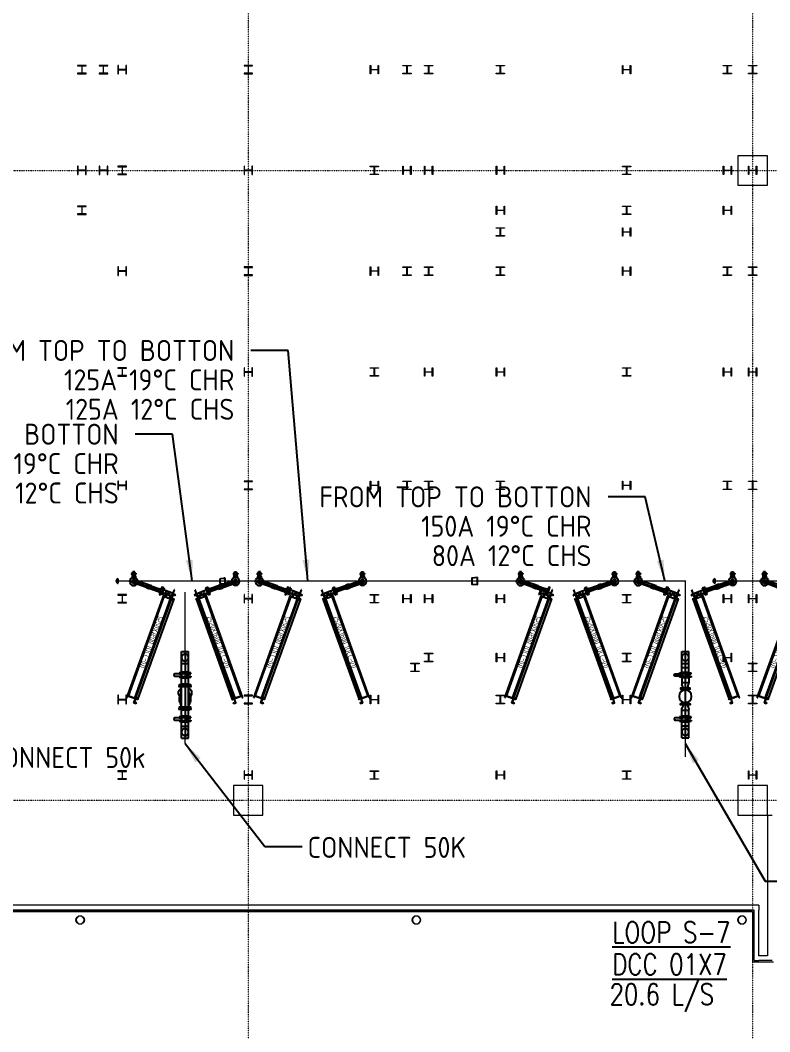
# Model space of a CAD drawing. Extents: x -32000 to 363140, y -29000 to 144266.
# Drawn here: x 133774 to 151607, y -5512 to 18575 of the extents above; entities that cross this region are included whole.
import ezdxf
from ezdxf.enums import TextEntityAlignment as Align

# ---------------------------------------------------------------- set-up
doc = ezdxf.new("R2010")
doc.units = 0
doc.header["$LTSCALE"] = 10
for name, pattern in [('H12PL25$0$JJP_三點線', [0.9, 0.3, -0.15, 0, -0.15, 0, -0.15, 0, -0.15]), ('XFM1Q20-200k$0$CENTER', [2, 1.25, -0.25, 0.25, -0.25]), ('XFM1Q20-200k$0$CENTER2', [1.125, 0.75, -0.125, 0.125, -0.125])]:
    doc.linetypes.add(name, pattern=pattern)
for name, color, linetype in [('H12PL25$0$A-OBJE-MEP', 252, 'Continuous'), ('H12PL25$0$A-WALL-EX', 252, 'Continuous'), ('H12PL25$0$S-COL', 252, 'Continuous'), ('H12PL25$0$S-GRID', 252, 'Continuous'), ('XFM1P20-200k$0$$0$M-PIPE-TEXT', 3, 'Continuous'), ('XFM1P20-200k$0$$0$M-PIPE-TEXT-ARROR', 91, 'Continuous'), ('XFM1P20-200k$0$M-PIPE-CHWR20', 110, 'Continuous'), ('XFM1P20-200k$0$M-PIPE-CHWS12', 130, 'Continuous'), ('XFM1Q20-200k$0$12P7-M-SUP-DCC-L1', 7, 'Continuous'), ('XFM1Q20-200k$0$12P7-M-SUP-DCC-L2', 3, 'Continuous'), ('XFM1Q20-200k$0$C-CDCC', 22, 'Continuous'), ('XFM1Q20-200k$0$M-CWTR-TEXT', 4, 'Continuous'), ('XFM1Q20-200k$0$M-PIPE-CHWR20', 110, 'Continuous'), ('XFM1Q20-200k$0$M-PIPE-CHWS12', 130, 'Continuous'), ('XFM1Q20-200k$0$M-PIPE-CHWS12_CL', 132, 'XFM1Q20-200k$0$CENTER2'), ('XFM1Q20-200k$0$MAU&DCC Valve Station$0$M-CWTR-VAVE', 4, 'Continuous'), ('XFM1Q20-200k$0$U-PCW-V', 2, 'Continuous')]:
    doc.layers.add(name, color=color, linetype=linetype)
doc.styles.add('XFM1P20-200k$0$$0$aa-txt', font='isocp.shx', dxfattribs={"bigfont": 'chineset.shx'})
doc.styles.add('XFM1Q20-200k$0$12P7-XCM2P10$0$AA-TXT', font='simplex.shx', dxfattribs={"bigfont": 'china.shx'})
doc.styles.add('XFM1Q20-200k$0$aa-txt', font='isocp.shx', dxfattribs={"bigfont": 'chineset.shx'})
doc.dimstyles.new('XFM1P20-200k$0$$0$adim-200', dxfattribs={"dimscale": 200, "dimtxt": 0.3, "dimasz": 2.5, "dimexe": 0.1, "dimexo": 0.5, "dimgap": 0.15, "dimtad": 0, "dimdec": 4, "dimzin": 3, "dimdsep": 46, "dimtxsty": 'XFM1P20-200k$0$$0$aa-txt', "dimcen": 2.5, "dimclrd": 256, "dimclre": 256, "dimclrt": 256, "dimadec": 0, "dimazin": 0, "dimtfac": 1, "dimtdec": 4, "dimtmove": 0, "dimatfit": 3, "dimfxl": 1, "dimtolj": 1, "dimtzin": 0, "dimarcsym": 0})

# ---------------------------------------------------------------- blocks, each defined once
blk = doc.blocks.new('H12PL25')
at = {"layer": 'H12PL25$0$A-OBJE-MEP', "lineweight": 0, "flags": 128}
for points in [[(135295, -2850, 1), (135105, -2850, 1)], [(143295, -2850, 1), (143105, -2850, 1)], [(151045, -2850, 1), (150855, -2850, 1)]]:
    blk.add_lwpolyline(points, format="xyb", close=True, dxfattribs=at)
at = {"layer": 'H12PL25$0$A-OBJE-MEP', "lineweight": 0}
for centre in [(135200, -2850), (143200, -2850), (150950, -2850)]:
    blk.add_circle(centre, 100, dxfattribs=at)
at = {"layer": 'H12PL25$0$A-WALL-EX', "lineweight": 0}
for p, q in [((151200, -2615), (127200, -2615)), ((151235, -2615), (151200, -2615)), ((151235, -2650), (151235, -2615)), ((151235, -2650), (151235, -2615)), ((151235, -3815), (151235, -2650)), ((151235, -3815), (151350, -3815)), ((151235, -3815), (151350, -3815)), ((151665, -3815), (151350, -3815))]:
    blk.add_line(p, q, dxfattribs=at)
at = {"layer": 'H12PL25$0$A-WALL-EX', "lineweight": 0, "flags": 128}
for points in [[(151550, -350), (151665, -350)], [(151550, -350), (151550, -3700)], [(151350, -2500), (127050, -2500)], [(151350, -2500), (151350, -2615)], [(151350, -3700), (151350, -2615)], [(151200, -2650), (127200, -2650)], [(151200, -2650), (127200, -2650)], [(151200, -2650), (127200, -2650)], [(127200, -2650), (151200, -2650)], [(151200, -2650), (151200, -3850)], [(151200, -3850), (151235, -3850)], [(151235, -3850), (151700, -3850)], [(151550, -3700), (151350, -3700)]]:
    blk.add_lwpolyline(points, dxfattribs=at)
at = {"layer": 'H12PL25$0$S-COL', "lineweight": 0, "flags": 128}
for points in [[(135340, 17300), (135340, 17312), (135257, 17312, -0.41421356), (135244, 17325), (135244, 17475, -0.41421356), (135257, 17488), (135340, 17488), (135340, 17500), (135140, 17500), (135140, 17488), (135223, 17488, -0.41421356), (135236, 17475), (135236, 17325, -0.41421356), (135223, 17312), (135140, 17312), (135140, 17300)], [(135855, 17300), (135855, 17312), (135772, 17312, -0.41421356), (135759, 17325), (135759, 17475, -0.41421356), (135772, 17488), (135855, 17488), (135855, 17500), (135655, 17500), (135655, 17488), (135738, 17488, -0.41421356), (135751, 17475), (135751, 17325, -0.41421356), (135738, 17312), (135655, 17312), (135655, 17300)], [(136300, 17500), (136288, 17500), (136288, 17417, -0.41421356), (136275, 17404), (136125, 17404, -0.41421356), (136112, 17417), (136112, 17500), (136100, 17500), (136100, 17300), (136112, 17300), (136112, 17383, -0.41421356), (136125, 17396), (136275, 17396, -0.41421356), (136288, 17383), (136288, 17300), (136300, 17300)], [(139300, 17300), (139300, 17312), (139217, 17312, -0.41421356), (139204, 17325), (139204, 17475, -0.41421356), (139217, 17488), (139300, 17488), (139300, 17500), (139100, 17500), (139100, 17488), (139183, 17488, -0.41421356), (139196, 17475), (139196, 17325, -0.41421356), (139183, 17312), (139100, 17312), (139100, 17300)], [(142100, 17500), (142112, 17500), (142112, 17417, 0.41421356), (142125, 17404), (142275, 17404, 0.41421356), (142288, 17417), (142288, 17500), (142300, 17500), (142300, 17300), (142288, 17300), (142288, 17383, 0.41421356), (142275, 17396), (142125, 17396, 0.41421356), (142112, 17383), (142112, 17300), (142100, 17300)], [(142875, 17300), (142875, 17312), (142958, 17312, 0.41421356), (142971, 17325), (142971, 17475, 0.41421356), (142958, 17488), (142875, 17488), (142875, 17500), (143075, 17500), (143075, 17488), (142992, 17488, 0.41421356), (142979, 17475), (142979, 17325, 0.41421356), (142992, 17312), (143075, 17312), (143075, 17300)], [(143390, 17300), (143390, 17312), (143473, 17312, 0.41421356), (143486, 17325), (143486, 17475, 0.41421356), (143473, 17488), (143390, 17488), (143390, 17500), (143590, 17500), (143590, 17488), (143507, 17488, 0.41421356), (143494, 17475), (143494, 17325, 0.41421356), (143507, 17312), (143590, 17312), (143590, 17300)], [(145100, 17300), (145100, 17312), (145183, 17312, 0.41421356), (145196, 17325), (145196, 17475, 0.41421356), (145183, 17488), (145100, 17488), (145100, 17500), (145300, 17500), (145300, 17488), (145217, 17488, 0.41421356), (145204, 17475), (145204, 17325, 0.41421356), (145217, 17312), (145300, 17312), (145300, 17300)], [(148100, 17500), (148112, 17500), (148112, 17417, 0.41421356), (148125, 17404), (148275, 17404, 0.41421356), (148288, 17417), (148288, 17500), (148300, 17500), (148300, 17300), (148288, 17300), (148288, 17383, 0.41421356), (148275, 17396), (148125, 17396, 0.41421356), (148112, 17383), (148112, 17300), (148100, 17300)], [(150500, 17300), (150500, 17312), (150583, 17312, 0.41421356), (150596, 17325), (150596, 17475, 0.41421356), (150583, 17488), (150500, 17488), (150500, 17500), (150700, 17500), (150700, 17488), (150617, 17488, 0.41421356), (150604, 17475), (150604, 17325, 0.41421356), (150617, 17312), (150700, 17312), (150700, 17300)], [(151100, 17300), (151100, 17312), (151183, 17312, 0.41421356), (151196, 17325), (151196, 17475, 0.41421356), (151183, 17488), (151100, 17488), (151100, 17500), (151300, 17500), (151300, 17488), (151217, 17488, 0.41421356), (151204, 17475), (151204, 17325, 0.41421356), (151217, 17312), (151300, 17312), (151300, 17300)], [(135340, 15100), (135328, 15100), (135328, 15017, -0.41421356), (135315, 15004), (135165, 15004, -0.41421356), (135152, 15017), (135152, 15100), (135140, 15100), (135140, 14900), (135152, 14900), (135152, 14983, -0.41421356), (135165, 14996), (135315, 14996, -0.41421356), (135328, 14983), (135328, 14900), (135340, 14900)], [(135855, 15100), (135843, 15100), (135843, 15017, -0.41421356), (135830, 15004), (135680, 15004, -0.41421356), (135667, 15017), (135667, 15100), (135655, 15100), (135655, 14900), (135667, 14900), (135667, 14983, -0.41421356), (135680, 14996), (135830, 14996, -0.41421356), (135843, 14983), (135843, 14900), (135855, 14900)], [(136300, 14900), (136300, 14912), (136217, 14912, -0.41421356), (136204, 14925), (136204, 15075, -0.41421356), (136217, 15088), (136300, 15088), (136300, 15100), (136100, 15100), (136100, 15088), (136183, 15088, -0.41421356), (136196, 15075), (136196, 14925, -0.41421356), (136183, 14912), (136100, 14912), (136100, 14900)], [(139300, 15100), (139288, 15100), (139288, 15017, -0.41421356), (139275, 15004), (139125, 15004, -0.41421356), (139112, 15017), (139112, 15100), (139100, 15100), (139100, 14900), (139112, 14900), (139112, 14983, -0.41421356), (139125, 14996), (139275, 14996, -0.41421356), (139288, 14983), (139288, 14900), (139300, 14900)], [(142100, 14900), (142100, 14912), (142183, 14912, 0.41421356), (142196, 14925), (142196, 15075, 0.41421356), (142183, 15088), (142100, 15088), (142100, 15100), (142300, 15100), (142300, 15088), (142217, 15088, 0.41421356), (142204, 15075), (142204, 14925, 0.41421356), (142217, 14912), (142300, 14912), (142300, 14900)], [(142875, 15100), (142887, 15100), (142887, 15017, 0.41421356), (142900, 15004), (143050, 15004, 0.41421356), (143063, 15017), (143063, 15100), (143075, 15100), (143075, 14900), (143063, 14900), (143063, 14983, 0.41421356), (143050, 14996), (142900, 14996, 0.41421356), (142887, 14983), (142887, 14900), (142875, 14900)], [(143390, 15100), (143402, 15100), (143402, 15017, 0.41421356), (143415, 15004), (143565, 15004, 0.41421356), (143578, 15017), (143578, 15100), (143590, 15100), (143590, 14900), (143578, 14900), (143578, 14983, 0.41421356), (143565, 14996), (143415, 14996, 0.41421356), (143402, 14983), (143402, 14900), (143390, 14900)], [(145100, 15100), (145112, 15100), (145112, 15017, 0.41421356), (145125, 15004), (145275, 15004, 0.41421356), (145288, 15017), (145288, 15100), (145300, 15100), (145300, 14900), (145288, 14900), (145288, 14983, 0.41421356), (145275, 14996), (145125, 14996, 0.41421356), (145112, 14983), (145112, 14900), (145100, 14900)], [(148100, 14900), (148100, 14912), (148183, 14912, 0.41421356), (148196, 14925), (148196, 15075, 0.41421356), (148183, 15088), (148100, 15088), (148100, 15100), (148300, 15100), (148300, 15088), (148217, 15088, 0.41421356), (148204, 15075), (148204, 14925, 0.41421356), (148217, 14912), (148300, 14912), (148300, 14900)], [(150500, 15100), (150512, 15100), (150512, 15017, 0.41421356), (150525, 15004), (150675, 15004, 0.41421356), (150688, 15017), (150688, 15100), (150700, 15100), (150700, 14900), (150688, 14900), (150688, 14983, 0.41421356), (150675, 14996), (150525, 14996, 0.41421356), (150512, 14983), (150512, 14900), (150500, 14900)], [(151100, 15100), (151112, 15100), (151112, 15017, 0.41421356), (151125, 15004), (151275, 15004, 0.41421356), (151288, 15017), (151288, 15100), (151300, 15100), (151300, 14900), (151288, 14900), (151288, 14983, 0.41421356), (151275, 14996), (151125, 14996, 0.41421356), (151112, 14983), (151112, 14900), (151100, 14900)], [(135340, 13950), (135340, 13962), (135257, 13962, -0.41421356), (135244, 13975), (135244, 14125, -0.41421356), (135257, 14138), (135340, 14138), (135340, 14150), (135140, 14150), (135140, 14138), (135223, 14138, -0.41421356), (135236, 14125), (135236, 13975, -0.41421356), (135223, 13962), (135140, 13962), (135140, 13950)], [(145100, 14150), (145112, 14150), (145112, 14067, 0.41421356), (145125, 14054), (145275, 14054, 0.41421356), (145288, 14067), (145288, 14150), (145300, 14150), (145300, 13950), (145288, 13950), (145288, 14033, 0.41421356), (145275, 14046), (145125, 14046, 0.41421356), (145112, 14033), (145112, 13950), (145100, 13950)], [(148100, 13950), (148100, 13962), (148183, 13962, 0.41421356), (148196, 13975), (148196, 14125, 0.41421356), (148183, 14138), (148100, 14138), (148100, 14150), (148300, 14150), (148300, 14138), (148217, 14138, 0.41421356), (148204, 14125), (148204, 13975, 0.41421356), (148217, 13962), (148300, 13962), (148300, 13950)], [(150500, 14150), (150512, 14150), (150512, 14067, 0.41421356), (150525, 14054), (150675, 14054, 0.41421356), (150688, 14067), (150688, 14150), (150700, 14150), (150700, 13950), (150688, 13950), (150688, 14033, 0.41421356), (150675, 14046), (150525, 14046, 0.41421356), (150512, 14033), (150512, 13950), (150500, 13950)], [(145100, 13435), (145100, 13447), (145183, 13447, 0.41421356), (145196, 13460), (145196, 13610, 0.41421356), (145183, 13623), (145100, 13623), (145100, 13635), (145300, 13635), (145300, 13623), (145217, 13623, 0.41421356), (145204, 13610), (145204, 13460, 0.41421356), (145217, 13447), (145300, 13447), (145300, 13435)], [(148100, 13635), (148112, 13635), (148112, 13552, 0.41421356), (148125, 13539), (148275, 13539, 0.41421356), (148288, 13552), (148288, 13635), (148300, 13635), (148300, 13435), (148288, 13435), (148288, 13518, 0.41421356), (148275, 13531), (148125, 13531, 0.41421356), (148112, 13518), (148112, 13435), (148100, 13435)], [(136300, 12700), (136288, 12700), (136288, 12617, -0.41421356), (136275, 12604), (136125, 12604, -0.41421356), (136112, 12617), (136112, 12700), (136100, 12700), (136100, 12500), (136112, 12500), (136112, 12583, -0.41421356), (136125, 12596), (136275, 12596, -0.41421356), (136288, 12583), (136288, 12500), (136300, 12500)], [(139300, 12500), (139300, 12512), (139217, 12512, -0.41421356), (139204, 12525), (139204, 12675, -0.41421356), (139217, 12688), (139300, 12688), (139300, 12700), (139100, 12700), (139100, 12688), (139183, 12688, -0.41421356), (139196, 12675), (139196, 12525, -0.41421356), (139183, 12512), (139100, 12512), (139100, 12500)], [(142100, 12700), (142112, 12700), (142112, 12617, 0.41421356), (142125, 12604), (142275, 12604, 0.41421356), (142288, 12617), (142288, 12700), (142300, 12700), (142300, 12500), (142288, 12500), (142288, 12583, 0.41421356), (142275, 12596), (142125, 12596, 0.41421356), (142112, 12583), (142112, 12500), (142100, 12500)], [(142875, 12500), (142875, 12512), (142958, 12512, 0.41421356), (142971, 12525), (142971, 12675, 0.41421356), (142958, 12688), (142875, 12688), (142875, 12700), (143075, 12700), (143075, 12688), (142992, 12688, 0.41421356), (142979, 12675), (142979, 12525, 0.41421356), (142992, 12512), (143075, 12512), (143075, 12500)], [(143390, 12500), (143390, 12512), (143473, 12512, 0.41421356), (143486, 12525), (143486, 12675, 0.41421356), (143473, 12688), (143390, 12688), (143390, 12700), (143590, 12700), (143590, 12688), (143507, 12688, 0.41421356), (143494, 12675), (143494, 12525, 0.41421356), (143507, 12512), (143590, 12512), (143590, 12500)], [(145100, 12500), (145100, 12512), (145183, 12512, 0.41421356), (145196, 12525), (145196, 12675, 0.41421356), (145183, 12688), (145100, 12688), (145100, 12700), (145300, 12700), (145300, 12688), (145217, 12688, 0.41421356), (145204, 12675), (145204, 12525, 0.41421356), (145217, 12512), (145300, 12512), (145300, 12500)], [(148100, 12700), (148112, 12700), (148112, 12617, 0.41421356), (148125, 12604), (148275, 12604, 0.41421356), (148288, 12617), (148288, 12700), (148300, 12700), (148300, 12500), (148288, 12500), (148288, 12583, 0.41421356), (148275, 12596), (148125, 12596, 0.41421356), (148112, 12583), (148112, 12500), (148100, 12500)], [(150500, 12500), (150500, 12512), (150583, 12512, 0.41421356), (150596, 12525), (150596, 12675, 0.41421356), (150583, 12688), (150500, 12688), (150500, 12700), (150700, 12700), (150700, 12688), (150617, 12688, 0.41421356), (150604, 12675), (150604, 12525, 0.41421356), (150617, 12512), (150700, 12512), (150700, 12500)], [(151100, 12500), (151100, 12512), (151183, 12512, 0.41421356), (151196, 12525), (151196, 12675, 0.41421356), (151183, 12688), (151100, 12688), (151100, 12700), (151300, 12700), (151300, 12688), (151217, 12688, 0.41421356), (151204, 12675), (151204, 12525, 0.41421356), (151217, 12512), (151300, 12512), (151300, 12500)], [(136300, 10100), (136300, 10112), (136217, 10112, -0.41421356), (136204, 10125), (136204, 10275, -0.41421356), (136217, 10288), (136300, 10288), (136300, 10300), (136100, 10300), (136100, 10288), (136183, 10288, -0.41421356), (136196, 10275), (136196, 10125, -0.41421356), (136183, 10112), (136100, 10112), (136100, 10100)], [(139300, 10300), (139288, 10300), (139288, 10217, -0.41421356), (139275, 10204), (139125, 10204, -0.41421356), (139112, 10217), (139112, 10300), (139100, 10300), (139100, 10100), (139112, 10100), (139112, 10183, -0.41421356), (139125, 10196), (139275, 10196, -0.41421356), (139288, 10183), (139288, 10100), (139300, 10100)], [(142100, 10100), (142100, 10112), (142183, 10112, 0.41421356), (142196, 10125), (142196, 10275, 0.41421356), (142183, 10288), (142100, 10288), (142100, 10300), (142300, 10300), (142300, 10288), (142217, 10288, 0.41421356), (142204, 10275), (142204, 10125, 0.41421356), (142217, 10112), (142300, 10112), (142300, 10100)], [(143390, 10300), (143402, 10300), (143402, 10217, 0.41421356), (143415, 10204), (143565, 10204, 0.41421356), (143578, 10217), (143578, 10300), (143590, 10300), (143590, 10100), (143578, 10100), (143578, 10183, 0.41421356), (143565, 10196), (143415, 10196, 0.41421356), (143402, 10183), (143402, 10100), (143390, 10100)], [(145100, 10300), (145112, 10300), (145112, 10217, 0.41421356), (145125, 10204), (145275, 10204, 0.41421356), (145288, 10217), (145288, 10300), (145300, 10300), (145300, 10100), (145288, 10100), (145288, 10183, 0.41421356), (145275, 10196), (145125, 10196, 0.41421356), (145112, 10183), (145112, 10100), (145100, 10100)], [(148100, 10100), (148100, 10112), (148183, 10112, 0.41421356), (148196, 10125), (148196, 10275, 0.41421356), (148183, 10288), (148100, 10288), (148100, 10300), (148300, 10300), (148300, 10288), (148217, 10288, 0.41421356), (148204, 10275), (148204, 10125, 0.41421356), (148217, 10112), (148300, 10112), (148300, 10100)], [(150500, 10300), (150512, 10300), (150512, 10217, 0.41421356), (150525, 10204), (150675, 10204, 0.41421356), (150688, 10217), (150688, 10300), (150700, 10300), (150700, 10100), (150688, 10100), (150688, 10183, 0.41421356), (150675, 10196), (150525, 10196, 0.41421356), (150512, 10183), (150512, 10100), (150500, 10100)], [(151100, 10300), (151112, 10300), (151112, 10217, 0.41421356), (151125, 10204), (151275, 10204, 0.41421356), (151288, 10217), (151288, 10300), (151300, 10300), (151300, 10100), (151288, 10100), (151288, 10183, 0.41421356), (151275, 10196), (151125, 10196, 0.41421356), (151112, 10183), (151112, 10100), (151100, 10100)], [(136300, 7600), (136288, 7600), (136288, 7517, -0.41421356), (136275, 7504), (136125, 7504, -0.41421356), (136112, 7517), (136112, 7600), (136100, 7600), (136100, 7400), (136112, 7400), (136112, 7483, -0.41421356), (136125, 7496), (136275, 7496, -0.41421356), (136288, 7483), (136288, 7400), (136300, 7400)], [(139300, 7400), (139300, 7412), (139217, 7412, -0.41421356), (139204, 7425), (139204, 7575, -0.41421356), (139217, 7588), (139300, 7588), (139300, 7600), (139100, 7600), (139100, 7588), (139183, 7588, -0.41421356), (139196, 7575), (139196, 7425, -0.41421356), (139183, 7412), (139100, 7412), (139100, 7400)], [(142100, 7600), (142112, 7600), (142112, 7517, 0.41421356), (142125, 7504), (142275, 7504, 0.41421356), (142288, 7517), (142288, 7600), (142300, 7600), (142300, 7400), (142288, 7400), (142288, 7483, 0.41421356), (142275, 7496), (142125, 7496, 0.41421356), (142112, 7483), (142112, 7400), (142100, 7400)], [(142875, 7400), (142875, 7412), (142958, 7412, 0.41421356), (142971, 7425), (142971, 7575, 0.41421356), (142958, 7588), (142875, 7588), (142875, 7600), (143075, 7600), (143075, 7588), (142992, 7588, 0.41421356), (142979, 7575), (142979, 7425, 0.41421356), (142992, 7412), (143075, 7412), (143075, 7400)], [(143390, 7400), (143390, 7412), (143473, 7412, 0.41421356), (143486, 7425), (143486, 7575, 0.41421356), (143473, 7588), (143390, 7588), (143390, 7600), (143590, 7600), (143590, 7588), (143507, 7588, 0.41421356), (143494, 7575), (143494, 7425, 0.41421356), (143507, 7412), (143590, 7412), (143590, 7400)], [(145100, 7400), (145100, 7412), (145183, 7412, 0.41421356), (145196, 7425), (145196, 7575, 0.41421356), (145183, 7588), (145100, 7588), (145100, 7600), (145300, 7600), (145300, 7588), (145217, 7588, 0.41421356), (145204, 7575), (145204, 7425, 0.41421356), (145217, 7412), (145300, 7412), (145300, 7400)], [(148100, 7600), (148112, 7600), (148112, 7517, 0.41421356), (148125, 7504), (148275, 7504, 0.41421356), (148288, 7517), (148288, 7600), (148300, 7600), (148300, 7400), (148288, 7400), (148288, 7483, 0.41421356), (148275, 7496), (148125, 7496, 0.41421356), (148112, 7483), (148112, 7400), (148100, 7400)], [(150500, 7400), (150500, 7412), (150583, 7412, 0.41421356), (150596, 7425), (150596, 7575, 0.41421356), (150583, 7588), (150500, 7588), (150500, 7600), (150700, 7600), (150700, 7588), (150617, 7588, 0.41421356), (150604, 7575), (150604, 7425, 0.41421356), (150617, 7412), (150700, 7412), (150700, 7400)], [(151100, 7400), (151100, 7412), (151183, 7412, 0.41421356), (151196, 7425), (151196, 7575, 0.41421356), (151183, 7588), (151100, 7588), (151100, 7600), (151300, 7600), (151300, 7588), (151217, 7588, 0.41421356), (151204, 7575), (151204, 7425, 0.41421356), (151217, 7412), (151300, 7412), (151300, 7400)], [(136300, 4700), (136300, 4712), (136217, 4712, -0.41421356), (136204, 4725), (136204, 4875, -0.41421356), (136217, 4888), (136300, 4888), (136300, 4900), (136100, 4900), (136100, 4888), (136183, 4888, -0.41421356), (136196, 4875), (136196, 4725, -0.41421356), (136183, 4712), (136100, 4712), (136100, 4700)], [(139300, 4900), (139288, 4900), (139288, 4817, -0.41421356), (139275, 4804), (139125, 4804, -0.41421356), (139112, 4817), (139112, 4900), (139100, 4900), (139100, 4700), (139112, 4700), (139112, 4783, -0.41421356), (139125, 4796), (139275, 4796, -0.41421356), (139288, 4783), (139288, 4700), (139300, 4700)], [(142100, 4700), (142100, 4712), (142183, 4712, 0.41421356), (142196, 4725), (142196, 4875, 0.41421356), (142183, 4888), (142100, 4888), (142100, 4900), (142300, 4900), (142300, 4888), (142217, 4888, 0.41421356), (142204, 4875), (142204, 4725, 0.41421356), (142217, 4712), (142300, 4712), (142300, 4700)], [(142875, 4900), (142887, 4900), (142887, 4817, 0.41421356), (142900, 4804), (143050, 4804, 0.41421356), (143063, 4817), (143063, 4900), (143075, 4900), (143075, 4700), (143063, 4700), (143063, 4783, 0.41421356), (143050, 4796), (142900, 4796, 0.41421356), (142887, 4783), (142887, 4700), (142875, 4700)], [(143390, 4900), (143402, 4900), (143402, 4817, 0.41421356), (143415, 4804), (143565, 4804, 0.41421356), (143578, 4817), (143578, 4900), (143590, 4900), (143590, 4700), (143578, 4700), (143578, 4783, 0.41421356), (143565, 4796), (143415, 4796, 0.41421356), (143402, 4783), (143402, 4700), (143390, 4700)], [(145100, 4900), (145112, 4900), (145112, 4817, 0.41421356), (145125, 4804), (145275, 4804, 0.41421356), (145288, 4817), (145288, 4900), (145300, 4900), (145300, 4700), (145288, 4700), (145288, 4783, 0.41421356), (145275, 4796), (145125, 4796, 0.41421356), (145112, 4783), (145112, 4700), (145100, 4700)], [(148100, 4700), (148100, 4712), (148183, 4712, 0.41421356), (148196, 4725), (148196, 4875, 0.41421356), (148183, 4888), (148100, 4888), (148100, 4900), (148300, 4900), (148300, 4888), (148217, 4888, 0.41421356), (148204, 4875), (148204, 4725, 0.41421356), (148217, 4712), (148300, 4712), (148300, 4700)], [(150500, 4900), (150512, 4900), (150512, 4817, 0.41421356), (150525, 4804), (150675, 4804, 0.41421356), (150688, 4817), (150688, 4900), (150700, 4900), (150700, 4700), (150688, 4700), (150688, 4783, 0.41421356), (150675, 4796), (150525, 4796, 0.41421356), (150512, 4783), (150512, 4700), (150500, 4700)], [(151100, 4900), (151112, 4900), (151112, 4817, 0.41421356), (151125, 4804), (151275, 4804, 0.41421356), (151288, 4817), (151288, 4900), (151300, 4900), (151300, 4700), (151288, 4700), (151288, 4783, 0.41421356), (151275, 4796), (151125, 4796, 0.41421356), (151112, 4783), (151112, 4700), (151100, 4700)], [(143390, 3300), (143390, 3312), (143473, 3312, 0.41421356), (143486, 3325), (143486, 3475, 0.41421356), (143473, 3488), (143390, 3488), (143390, 3500), (143590, 3500), (143590, 3488), (143507, 3488, 0.41421356), (143494, 3475), (143494, 3325, 0.41421356), (143507, 3312), (143590, 3312), (143590, 3300)], [(145100, 3500), (145112, 3500), (145112, 3417, 0.41421356), (145125, 3404), (145275, 3404, 0.41421356), (145288, 3417), (145288, 3500), (145300, 3500), (145300, 3300), (145288, 3300), (145288, 3383, 0.41421356), (145275, 3396), (145125, 3396, 0.41421356), (145112, 3383), (145112, 3300), (145100, 3300)], [(148100, 3300), (148100, 3312), (148183, 3312, 0.41421356), (148196, 3325), (148196, 3475, 0.41421356), (148183, 3488), (148100, 3488), (148100, 3500), (148300, 3500), (148300, 3488), (148217, 3488, 0.41421356), (148204, 3475), (148204, 3325, 0.41421356), (148217, 3312), (148300, 3312), (148300, 3300)], [(150500, 3500), (150512, 3500), (150512, 3417, 0.41421356), (150525, 3404), (150675, 3404, 0.41421356), (150688, 3417), (150688, 3500), (150700, 3500), (150700, 3300), (150688, 3300), (150688, 3383, 0.41421356), (150675, 3396), (150525, 3396, 0.41421356), (150512, 3383), (150512, 3300), (150500, 3300)], [(143065, 3065), (143065, 3077), (143148, 3077, 0.41421356), (143161, 3090), (143161, 3240, 0.41421356), (143148, 3253), (143065, 3253), (143065, 3265), (143265, 3265), (143265, 3253), (143182, 3253, 0.41421356), (143169, 3240), (143169, 3090, 0.41421356), (143182, 3077), (143265, 3077), (143265, 3065)], [(151100, 3065), (151100, 3077), (151183, 3077, 0.41421356), (151196, 3090), (151196, 3240, 0.41421356), (151183, 3253), (151100, 3253), (151100, 3265), (151300, 3265), (151300, 3253), (151217, 3253, 0.41421356), (151204, 3240), (151204, 3090, 0.41421356), (151217, 3077), (151300, 3077), (151300, 3065)], [(136300, 2500), (136288, 2500), (136288, 2417, -0.41421356), (136275, 2404), (136125, 2404, -0.41421356), (136112, 2417), (136112, 2500), (136100, 2500), (136100, 2300), (136112, 2300), (136112, 2383, -0.41421356), (136125, 2396), (136275, 2396, -0.41421356), (136288, 2383), (136288, 2300), (136300, 2300)], [(139300, 2300), (139300, 2312), (139217, 2312, -0.41421356), (139204, 2325), (139204, 2475, -0.41421356), (139217, 2488), (139300, 2488), (139300, 2500), (139100, 2500), (139100, 2488), (139183, 2488, -0.41421356), (139196, 2475), (139196, 2325, -0.41421356), (139183, 2312), (139100, 2312), (139100, 2300)], [(142100, 2500), (142112, 2500), (142112, 2417, 0.41421356), (142125, 2404), (142275, 2404, 0.41421356), (142288, 2417), (142288, 2500), (142300, 2500), (142300, 2300), (142288, 2300), (142288, 2383, 0.41421356), (142275, 2396), (142125, 2396, 0.41421356), (142112, 2383), (142112, 2300), (142100, 2300)], [(145100, 2300), (145100, 2312), (145183, 2312, 0.41421356), (145196, 2325), (145196, 2475, 0.41421356), (145183, 2488), (145100, 2488), (145100, 2500), (145300, 2500), (145300, 2488), (145217, 2488, 0.41421356), (145204, 2475), (145204, 2325, 0.41421356), (145217, 2312), (145300, 2312), (145300, 2300)], [(148100, 2500), (148112, 2500), (148112, 2417, 0.41421356), (148125, 2404), (148275, 2404, 0.41421356), (148288, 2417), (148288, 2500), (148300, 2500), (148300, 2300), (148288, 2300), (148288, 2383, 0.41421356), (148275, 2396), (148125, 2396, 0.41421356), (148112, 2383), (148112, 2300), (148100, 2300)], [(151100, 2300), (151100, 2312), (151183, 2312, 0.41421356), (151196, 2325), (151196, 2475, 0.41421356), (151183, 2488), (151100, 2488), (151100, 2500), (151300, 2500), (151300, 2488), (151217, 2488, 0.41421356), (151204, 2475), (151204, 2325, 0.41421356), (151217, 2312), (151300, 2312), (151300, 2300)], [(136300, 500), (136300, 512), (136217, 512, -0.41421356), (136204, 525), (136204, 675, -0.41421356), (136217, 688), (136300, 688), (136300, 700), (136100, 700), (136100, 688), (136183, 688, -0.41421356), (136196, 675), (136196, 525, -0.41421356), (136183, 512), (136100, 512), (136100, 500)], [(139300, 700), (139288, 700), (139288, 617, -0.41421356), (139275, 604), (139125, 604, -0.41421356), (139112, 617), (139112, 700), (139100, 700), (139100, 500), (139112, 500), (139112, 583, -0.41421356), (139125, 596), (139275, 596, -0.41421356), (139288, 583), (139288, 500), (139300, 500)], [(142100, 500), (142100, 512), (142183, 512, 0.41421356), (142196, 525), (142196, 675, 0.41421356), (142183, 688), (142100, 688), (142100, 700), (142300, 700), (142300, 688), (142217, 688, 0.41421356), (142204, 675), (142204, 525, 0.41421356), (142217, 512), (142300, 512), (142300, 500)], [(145100, 700), (145112, 700), (145112, 617, 0.41421356), (145125, 604), (145275, 604, 0.41421356), (145288, 617), (145288, 700), (145300, 700), (145300, 500), (145288, 500), (145288, 583, 0.41421356), (145275, 596), (145125, 596, 0.41421356), (145112, 583), (145112, 500), (145100, 500)], [(148100, 500), (148100, 512), (148183, 512, 0.41421356), (148196, 525), (148196, 675, 0.41421356), (148183, 688), (148100, 688), (148100, 700), (148300, 700), (148300, 688), (148217, 688, 0.41421356), (148204, 675), (148204, 525, 0.41421356), (148217, 512), (148300, 512), (148300, 500)], [(151100, 700), (151112, 700), (151112, 617, 0.41421356), (151125, 604), (151275, 604, 0.41421356), (151288, 617), (151288, 700), (151300, 700), (151300, 500), (151288, 500), (151288, 583, 0.41421356), (151275, 596), (151125, 596, 0.41421356), (151112, 583), (151112, 500), (151100, 500)]]:
    blk.add_lwpolyline(points, format="xyb", close=True, dxfattribs=at)
for points in [[(150850, 14650), (151550, 14650), (151550, 15350), (150850, 15350)], [(138850, -350), (139550, -350), (139550, 350), (138850, 350)], [(150850, 350), (150850, -350), (151550, -350), (151550, 350)]]:
    blk.add_lwpolyline(points, close=True, dxfattribs=at)
at = {"layer": 'H12PL25$0$S-GRID', "linetype": 'H12PL25$0$JJP_三點線', "lineweight": 0}
for p, q in [((139200, 128250), (139200, -28000)), ((151200, 128250), (151200, -28000)), ((-29000, 15000), (289600, 15000)), ((-29000, 0), (289600, 0))]:
    blk.add_line(p, q, dxfattribs=at)
blk = doc.blocks.new('XFM1Q20-200k$0$A$C85d7fed8')
at = {"layer": 'XFM1Q20-200k$0$12P7-M-SUP-DCC-L1'}
for points in [[(214374, 5418), (214420, 5438), (214369, 5552), (214323, 5532), (214331, 5513), (214334, 5515), (214327, 5530), (214367, 5548), (214416, 5440), (214376, 5422), (214369, 5437), (214366, 5436)], [(215456, 3023), (215502, 3043), (215450, 3158), (215405, 3137), (215413, 3119), (215416, 3120), (215409, 3135), (215449, 3153), (215497, 3045), (215458, 3027), (215451, 3043), (215448, 3041)]]:
    blk.add_lwpolyline(points, close=True, dxfattribs=at)
blk.add_lwpolyline([(215446, 3041), (215448, 3041)], dxfattribs=at)
at = {"layer": 'XFM1Q20-200k$0$12P7-M-SUP-DCC-L2'}
blk.add_lwpolyline([(215404, 3137), (215450, 3157), (214420, 5438), (214374, 5418)], close=True, dxfattribs=at)
blk = doc.blocks.new('XFM1Q20-200k$0$A$C911c7844')
at = {"layer": 'XFM1Q20-200k$0$C-CDCC'}
for p, q in [((207240, 5563), (207249, 5567)), ((208474, 3049), (207240, 5563)), ((207325, 5504), (207506, 5592)), ((207483, 5638), (207500, 5646)), ((207483, 5638), (207560, 5481)), ((207500, 5646), (207576, 5489)), ((207520, 5444), (207340, 5356)), ((207352, 5436), (207381, 5376)), ((207357, 5438), (207538, 5527)), ((208470, 3103), (207358, 5365)), ((207362, 5441), (207392, 5381)), ((207440, 5479), (207469, 5419)), ((207451, 5484), (207480, 5424)), ((207503, 5480), (207494, 5476)), ((208613, 3173), (207502, 5435)), ((208653, 3137), (207503, 5480)), ((207560, 5481), (207576, 5489)), ((208631, 3182), (208452, 3094)), ((208631, 3182), (208452, 3094)), ((208484, 3110), (208599, 3166)), ((208644, 3133), (208653, 3137)), ((208483, 3054), (208474, 3049))]:
    blk.add_line(p, q, dxfattribs=at)
for centre in [(207429, 5514), (207341, 5471)]:
    blk.add_circle(centre, 36.5, dxfattribs=at)
at = {"layer": 'XFM1Q20-200k$0$C-CDCC', "style": 'XFM1Q20-200k$0$aa-txt', "width": 0.8}
blk.add_text('2520X1600 (DCC-01)', height=125, rotation=296, dxfattribs=at).set_placement((207930, 4392), align=Align.MIDDLE)
blk = doc.blocks.new('XFM1Q20-200k$0$R6-4')
for p, q in [((-5.7, 0), (5.7, 0)), ((-5.7, 0), (-5.7, -1)), ((-8.4, -14), (-8.4, -12.4)), ((8.4, -14), (-8.4, -14)), ((-6.2, -4.1), (-7.9, -9.3)), ((5.7, 0), (5.7, -1)), ((6.2, -4.1), (7.9, -9.3)), ((8.4, -14), (8.4, -12.4))]:
    blk.add_line(p, q)
for centre, start, end in [((1.6, -12.4), 161.7321, 180), ((-15.7, -1), 341.7321, 0), ((15.7, -1), 180, 198.2679), ((-1.6, -12.4), 0, 18.2679)]:
    blk.add_arc(centre, 10, start, end)
blk = doc.blocks.new('XFM1Q20-200k$0$BV-150V-T1')
at = {"color": 0, "linetype": 'ByBlock'}
for p, q in [((-5.2, 9.6), (-6.7, 9.6)), ((-6.7, -9.6), (-6.7, 9.6)), ((-2.7, 14), (-5.2, 14)), ((-5.2, -14), (-5.2, 14)), ((2.7, 14), (5.2, 14)), ((5.2, 14), (5.2, -14)), ((5.2, 9.6), (6.7, 9.6)), ((6.7, 9.6), (6.7, -9.6)), ((-5.2, -9.6), (-6.7, -9.6)), ((-2.7, -14), (-5.2, -14)), ((2.7, -8.4), (-2.7, -8.4)), ((2.7, -14), (5.2, -14)), ((5.2, -9.6), (6.7, -9.6))]:
    blk.add_line(p, q, dxfattribs=at)
blk.add_lwpolyline([(-2.7, 7.5), (-2.7, 24, -1), (2.7, 24), (2.7, 7.7, 0.028765), (2.9, 4.2), (3.3, 0.3, -1.044614), (-3.3, 0), (-2.9, 4.1, 0.028765)], format="xyb", close=True, dxfattribs=at)
for points in [[(-2.7, 14), (-2.7, 6.1)], [(2.7, 14), (2.7, 6.3)], [(-2.7, -2), (-2.7, -14)], [(2.7, -2), (2.7, -14)]]:
    blk.add_lwpolyline(points, dxfattribs=at)
blk = doc.blocks.new('XFM1Q20-200k$0$A$C49d57fc1')
at = {"layer": 'XFM1Q20-200k$0$M-PIPE-CHWR20'}
for p, q in [((183, 2063, 0), (183, 1402, 0)), ((183, 2063), (351, 2063)), ((267, 0, 0), (267, 2063, 0)), ((351, 2063, 0), (351, 1402, 0)), ((183, 1777), (351, 1777)), ((159, 1247, 0), (264, 1247, 0)), ((159, 1247, 0), (159, 1232, 0)), ((159, 1232, 0), (264, 1232, 0)), ((160, 1231, 0), (159, 1232, 0)), ((264, 1231, 0), (160, 1231, 0)), ((189, 1249, 0), (264, 1249, 0)), ((189, 1247, 0), (189, 1249, 0)), ((194, 1221, 0), (194, 1229, 0)), ((200, 1219, 0), (264, 1219, 0)), ((340, 1249, 0), (264, 1249, 0)), ((369, 1247, 0), (264, 1247, 0)), ((369, 1232, 0), (264, 1232, 0)), ((264, 1231, 0), (368, 1231, 0)), ((334, 1219, 0), (264, 1219, 0)), ((334, 1219, 0), (334, 1229, 0)), ((340, 1247, 0), (340, 1249, 0)), ((368, 1231, 0), (369, 1232, 0)), ((369, 1247, 0), (369, 1232, 0)), ((160, 915, 0), (159, 914, 0)), ((159, 914, 0), (264, 914, 0)), ((159, 899, 0), (159, 914, 0)), ((159, 899, 0), (264, 899, 0)), ((264, 915, 0), (160, 915, 0)), ((183, 626), (183, 740, 0)), ((189, 899, 0), (189, 897, 0)), ((189, 897, 0), (264, 897, 0)), ((194, 930, 0), (194, 917, 0)), ((334, 925, 0), (194, 925, 0)), ((264, 915, 0), (368, 915, 0)), ((369, 914, 0), (264, 914, 0)), ((369, 899, 0), (264, 899, 0)), ((340, 897, 0), (264, 897, 0)), ((334, 925, 0), (334, 917, 0)), ((340, 899, 0), (340, 897, 0)), ((351, 626), (351, 740, 0)), ((368, 915, 0), (369, 914, 0)), ((369, 899, 0), (369, 914, 0)), ((183, 495), (183, 0)), ((351, 495), (351, 0)), ((351, 395), (183, 395)), ((183, 286), (351, 286)), ((183, 0), (351, 0))]:
    blk.add_line(p, q, dxfattribs=at)
at = {"layer": 'XFM1Q20-200k$0$M-PIPE-CHWR20', "elevation": 0}
for points in [[(153, 1249), (381, 1249), (381, 1273), (153, 1273)], [(153, 897), (381, 897), (381, 873), (153, 873)]]:
    blk.add_lwpolyline(points, close=True, dxfattribs=at)
at = {"layer": 'XFM1Q20-200k$0$M-PIPE-CHWR20'}
for centre, radius in [((267, 1920), 84.1), ((267, 1073), 149), ((267, 143), 84.1)]:
    blk.add_circle(centre, radius, dxfattribs=at)
for centre, radius, start, end in [((192, 1229, 0), 2, 0, 90), ((193, 1206, 0), 15, 45, 85.3609), ((192, 1207, 0), 15, 345, 45), ((342, 1207, 0), 15, 135, 195), ((341, 1206, 0), 15, 94.6391, 135), ((336, 1229, 0), 2, 90, 180), ((192, 917, 0), 2, 270, 0), ((183, 940, 0), 15, 317.6297, 21.3232), ((336, 917, 0), 2, 180, 270), ((351, 940, 0), 15, 158.6768, 222.3703)]:
    blk.add_arc(centre, radius, start, end, dxfattribs=at)
for name, p, xscale, yscale, zscale, rotation in [('XFM1Q20-200k$0$BV-150V-T1', (267, 1610), 10.00000000000001, 10.00000000000001, 10.00000000000001, 90), ('XFM1Q20-200k$0$R6-4', (267, 1263, 0), 10, 10, 10, 180), ('XFM1Q20-200k$0$BV-150V-T1', (267, 562), -10.00000000000001, 10.00000000000001, 10.00000000000001, 90)]:
    blk.add_blockref(name, p, dxfattribs=dict(at, xscale=xscale, yscale=yscale, zscale=zscale, rotation=rotation))
at = {"layer": 'XFM1Q20-200k$0$M-PIPE-CHWR20', "xscale": -10.00000000000001, "yscale": 10.00000000000001, "zscale": 10.00000000000001}
blk.add_blockref('XFM1Q20-200k$0$R6-4', (267, 883, 0), dxfattribs=at)
blk = doc.blocks.new('XFM1Q20-200k$0$YS-06-B')
at = {"layer": 'XFM1Q20-200k$0$U-PCW-V', "color": 0}
for p, q in [((55, 8.9), (6.9, 8.9)), ((55, -8.9), (6.9, -8.9))]:
    blk.add_line(p, q, dxfattribs=at)
for points in [[(1.4, -9.6), (0, -9.6), (0, 9.6), (1.4, 9.6)], [(4, -13.8), (1.4, -13.8), (1.4, 13.8), (4, 13.8), (4, -13.8)], [(4, -13.8), (6.5, -13.8), (6.5, 13.8), (4, 13.8), (4, -13.8)], [(57.5, -13.8), (55, -13.8), (55, 13.8), (57.5, 13.8), (57.5, -13.8)], [(57.5, -13.8), (60, -13.8), (60, 13.8), (57.5, 13.8), (57.5, -13.8)], [(60, -9.6), (61.5, -9.6), (61.5, 9.6), (60, 9.6)]]:
    blk.add_lwpolyline(points, dxfattribs=at)
for points in [[(18.6, 15.5, 0.133256), (14.6, 14.4, 0.106756), (10.9, 10.9, 0.036777), (9.6, 8.9, 0.036777)], [(28.8, 12.5, 0.064337), (26.3, 14.4, 0.133256), (22.3, 15.5)], [(9.6, -8.9, 0.036777), (10.9, -10.9, 0.106756), (14.6, -14.4, 0.133256), (18.6, -15.5)], [(22.3, -15.5, 0.133256), (26.3, -14.4, 0.064337), (28.8, -12.5, 0.064337)]]:
    blk.add_lwpolyline(points, format="xyb", dxfattribs=at)
for centre, radius, start, end in [((20.5, 4.3), 11.3, 80.5245, 99.4755), ((29, 0), 12.1, 121.7693, 132.5173), ((35.2, -14.3), 27.6, 57.3698, 116.9234), ((20.5, -4.3), 11.3, 260.5245, 279.4755), ((29, 0), 12.1, 227.4827, 238.2307), ((35.2, 14.3), 27.6, 243.0766, 302.6302)]:
    blk.add_arc(centre, radius, start, end, dxfattribs=at)
blk = doc.blocks.new('XFM1Q20-200k$0$A$Cc8c59ff0')
at = {"layer": 'XFM1Q20-200k$0$M-PIPE-CHWS12'}
for p, q in [((183, 2063, 0), (183, 0, 0)), ((183, 2063), (351, 2063)), ((351, 2063, 0), (351, 0, 0)), ((183, 1777), (351, 1777)), ((351, 1120, 0), (351, 1406, 0)), ((183, 286), (351, 286)), ((183, 0), (351, 0))]:
    blk.add_line(p, q, dxfattribs=at)
for centre in [(267, 1920), (267, 143)]:
    blk.add_circle(centre, 84.1, dxfattribs=at)
at = {"layer": 'XFM1Q20-200k$0$M-PIPE-CHWS12_CL', "linetype": 'XFM1Q20-200k$0$CENTER'}
blk.add_line((267, 0, 0), (267, 2063, 0), dxfattribs=at)
at = {"layer": 'XFM1Q20-200k$0$MAU&DCC Valve Station$0$M-CWTR-VAVE', "xscale": 10.00000000000001, "yscale": 10.00000000000001, "zscale": 10.00000000000001, "rotation": 90}
for name, p in [('XFM1Q20-200k$0$BV-150V-T1', (267, 1610)), ('XFM1Q20-200k$0$YS-06-B', (267, 779)), ('XFM1Q20-200k$0$BV-150V-T1', (267, 562))]:
    blk.add_blockref(name, p, dxfattribs=at)
blk = doc.blocks.new('XFM1Q20-200k')
for name, p, xscale, rotation in [('XFM1Q20-200k$0$A$C911c7844', (344030, 22419), -1, 6.354829353496418), ('XFM1Q20-200k$0$A$C911c7844', (347048, 22419), -1, 6.354829353501296), ('XFM1Q20-200k$0$A$C911c7844', (353023, 22419), -1, 6.354829353501296), ('XFM1Q20-200k$0$A$C911c7844', (356035, 22419), -1, 6.354829353501214), ('XFM1Q20-200k$0$A$C911c7844', (359029, 22419), -1, 6.354829353501214), ('XFM1Q20-200k$0$A$C85d7fed8', (351554, 16244), -0.9999999999999976, 4.51340059228079), ('XFM1Q20-200k$0$A$C85d7fed8', (354571, 16244), -1, 4.513400592285733), ('XFM1Q20-200k$0$A$C85d7fed8', (360546, 16244), -1, 4.513400592285733), ('XFM1Q20-200k$0$A$C85d7fed8', (363559, 16244), -1, 4.513400592285572), ('XFM1Q20-200k$0$A$C85d7fed8', (366552, 16244), -1, 4.513400592285572), ('XFM1Q20-200k$0$A$Cc8c59ff0', (137429, 3543, 0), -1, 180), ('XFM1Q20-200k$0$A$C49d57fc1', (149331, 3547, 0), -1, 180)]:
    blk.add_blockref(name, p, dxfattribs=dict(xscale=xscale, rotation=rotation))
for name, p, rotation in [('XFM1Q20-200k$0$A$C911c7844', (-68648, 22419), 353.6451706464937), ('XFM1Q20-200k$0$A$C911c7844', (-65630, 22419), 353.6451706464987), ('XFM1Q20-200k$0$A$C911c7844', (-59635, 22419), 353.6451706464989), ('XFM1Q20-200k$0$A$C911c7844', (-56829, 22419), 353.6451706464987), ('XFM1Q20-200k$0$A$C85d7fed8', (-76171, 16244), 355.4865994077094), ('XFM1Q20-200k$0$A$C85d7fed8', (-73154, 16244), 355.4865994077144), ('XFM1Q20-200k$0$A$C85d7fed8', (-67159, 16244), 355.4865994077144), ('XFM1Q20-200k$0$A$C85d7fed8', (-64352, 16244), 355.4865994077143)]:
    blk.add_blockref(name, p, dxfattribs=dict(rotation=rotation))
at = {"layer": 'DEFPOINTS', "color": 6, "style": 'XFM1Q20-200k$0$12P7-XCM2P10$0$AA-TXT', "width": 0.8}
blk.add_text('20.6 L/S', height=500, dxfattribs=at).set_placement((147796, -4619, 0), align=Align.MIDDLE_LEFT)
at = {"layer": 'XFM1Q20-200k$0$M-CWTR-TEXT', "style": 'XFM1Q20-200k$0$12P7-XCM2P10$0$AA-TXT', "width": 0.8}
for s, p in [('%%ULOOP S-7', (147860, -3141, 0)), ('%%UDCC 01X7', (147860, -3907, 0))]:
    blk.add_text(s, height=500, dxfattribs=at).set_placement(p, align=Align.MIDDLE_LEFT)
blk = doc.blocks.new('XFM1P20-200k$0$005')
h = blk.add_hatch()
h.set_pattern_fill('AR-HBONE', color=256, scale=0.430893, angle=360, style=0)
h.set_pattern_definition([(135, (-2258.2576, -4619.8331), (-8e-16, 2.4374981), [5.1707143, -1.7235714]), (45, (-2259.4764, -4618.6144), (-8e-16, 2.4374981), [5.1707143, -1.7235714])])
h.paths.add_polyline_path([(21.88125, -3.01625), (21.88125, 3.01625), (5.88125, 3.01625), (5.88125, -3.01625)])
edge = h.paths.add_edge_path(flags=17)
edge.add_line((21.88125, 3.01625), (21.88125, -3.01625))
for p, q in [((5.88125, 3.31625), (3, 3.31625)), ((5.88125, 3.31625), (5.88125, -3.31625)), ((21.88125, 3.01625), (5.88125, 3.01625)), ((5.88125, 3.01625), (5.88125, -3.01625)), ((21.88125, 3.31625), (24.7625, 3.31625)), ((21.88125, 3.31625), (21.88125, -3.31625)), ((21.88125, 3.01625), (21.88125, -3.01625)), ((21.88125, -3.01625), (21.88125, 3.01625)), ((28.2625, 3.31625), (24.7625, 3.31625)), ((28.2625, 3.31625), (28.2625, -3.31625)), ((5.88125, -3.31625), (3, -3.31625)), ((21.88125, -3.01625), (5.88125, -3.01625)), ((21.88125, -3.31625), (28.2625, -3.31625)), ((28.2625, -3.31625), (25.38125, -3.31625))]:
    blk.add_line(p, q)
for points in [[(0, -7.6), (0, 7.6), (2.38125, 7.6), (2.38125, -7.6), (0, -7.6)], [(2.38125, 3.8975), (3, 3.8975), (3, -3.8975), (2.38125, -3.8975)]]:
    blk.add_lwpolyline(points)
blk = doc.blocks.new('XFM1P20-200k$0$A$C63cefe58')
at = {"layer": 'XFM1P20-200k$0$M-PIPE-CHWR20'}
for p, q in [((236960, 2866), (236933, 2798)), ((237600, 2568, 0), (236977, 2820, 0)), ((237278, 2659), (237585, 2535, 0)), ((237305, 2726), (237614, 2601, 0)), ((237563, 2655, 0), (237563, 2655, 0)), ((237636, 2661, 0), (237574, 2664, 0)), ((237645, 2650, 0), (237645, 2650, 0)), ((237659, 2565, 0), (237542, 2571, 0)), ((237553, 2441, 0), (237555, 2485, 0)), ((237562, 2431, 0), (237568, 2430, 0)), ((237572, 2430, 0), (237570, 2396, 0)), ((237581, 2475, 0), (237577, 2405, 0)), ((237603, 2626, 0), (237597, 2509, 0)), ((237611, 2474, 0), (237607, 2403, 0)), ((237615, 2427, 0), (237613, 2394, 0)), ((237624, 2428, 0), (237618, 2428, 0)), ((237635, 2437, 0), (237637, 2481, 0)), ((237540, 2379, 0), (237541, 2396, 0)), ((237540, 2379, 0), (237641, 2374, 0)), ((237642, 2391, 0), (237541, 2396, 0)), ((237545, 2374, 0), (237545, 2378, 0)), ((237547, 2401, 0), (237546, 2397, 0)), ((237555, 2372, 0), (237547, 2373, 0)), ((237556, 2402, 0), (237548, 2402, 0)), ((237548, 2374, 0), (237548, 2378, 0)), ((237549, 2401, 0), (237549, 2397, 0)), ((237554, 2374, 0), (237554, 2378, 0)), ((237555, 2401, 0), (237555, 2397, 0)), ((237556, 2373, 0), (237557, 2377, 0)), ((237558, 2401, 0), (237558, 2397, 0)), ((237561, 2355, 0), (237561, 2360, 0)), ((237566, 2360, 0), (237561, 2360, 0)), ((237566, 2355, 0), (237561, 2355, 0)), ((237567, 2372, 0), (237565, 2343, 0)), ((237565, 2343, 0), (237612, 2340, 0)), ((237567, 2372, 0), (237614, 2370, 0)), ((237580, 2377, 0), (237579, 2372, 0)), ((237602, 2376, 0), (237601, 2370, 0)), ((237614, 2370, 0), (237612, 2340, 0)), ((237613, 2358, 0), (237619, 2357, 0)), ((237613, 2353, 0), (237619, 2352, 0)), ((237619, 2352, 0), (237619, 2357, 0)), ((237624, 2370, 0), (237625, 2374, 0)), ((237626, 2397, 0), (237626, 2393, 0)), ((237626, 2369, 0), (237634, 2368, 0)), ((237627, 2399, 0), (237636, 2398, 0)), ((237627, 2370, 0), (237627, 2374, 0)), ((237629, 2397, 0), (237628, 2393, 0)), ((237633, 2370, 0), (237633, 2374, 0)), ((237634, 2397, 0), (237634, 2393, 0)), ((237636, 2369, 0), (237636, 2373, 0)), ((237637, 2397, 0), (237637, 2393, 0)), ((237641, 2374, 0), (237642, 2391, 0))]:
    blk.add_line(p, q, dxfattribs=at)
at = {"layer": 'XFM1P20-200k$0$M-PIPE-CHWR20', "elevation": 0}
for points in [[(237250, 2760), (237309, 2736), (237274, 2649), (237215, 2673)], [(237257, 2757), (237250, 2760), (237215, 2673), (237222, 2670)]]:
    blk.add_lwpolyline(points, dxfattribs=at)
at = {"layer": 'XFM1P20-200k$0$M-PIPE-CHWR20'}
for radius in [94.4, 44.4, 36.5]:
    blk.add_circle((237600, 2568, 0), radius, dxfattribs=at)
for centre, radius, start, end in [((237573, 2654, 0), 10, 87.1452, 177.1452), ((237635, 2651, 0), 10, 357.1452, 87.1452), ((237563, 2441, 0), 10, 177.1452, 267.1452), ((237568, 2420, 0), 10, 357.1452, 87.1452), ((237602, 2590, 0), 22.2, 88.2245, 266.0658), ((237618, 2418, 0), 10, 87.1452, 177.1452), ((237625, 2438, 0), 10, 267.1452, 357.1452), ((237544, 2378, 0), 1.43, 9.8256, 87.1452), ((237545, 2398, 0), 1.43, 267.1452, 344.4648), ((237547, 2378, 0), 1.43, 9.8256, 164.4648), ((237547, 2374, 0), 1.43, 189.8256, 344.4648), ((237548, 2398, 0), 1.43, 189.8256, 344.4648), ((237548, 2401, 0), 1.43, 9.8256, 164.4648), ((237551, 2375, 0), 4.06, 43.5424, 130.748), ((237551, 2377, 0), 4.06, 223.5424, 310.748), ((237552, 2398, 0), 4.06, 43.5424, 130.748), ((237552, 2400, 0), 4.06, 223.5424, 310.748), ((237555, 2377, 0), 1.43, 9.8256, 164.4648), ((237555, 2374, 0), 1.43, 189.8256, 344.4648), ((237556, 2401, 0), 1.43, 9.8256, 164.4648), ((237556, 2397, 0), 1.43, 189.8256, 344.4648), ((237558, 2377, 0), 1.43, 87.1452, 164.4648), ((237559, 2397, 0), 1.43, 189.8256, 267.1452), ((237567, 2405, 0), 10, 267.1452, 357.1452), ((237617, 2403, 0), 10, 177.1452, 267.1452), ((237623, 2374, 0), 1.43, 9.8256, 87.1452), ((237624, 2394, 0), 1.43, 267.1452, 344.4648), ((237626, 2370, 0), 1.43, 189.8256, 344.4648), ((237626, 2374, 0), 1.43, 9.8256, 164.4648), ((237627, 2397, 0), 1.43, 9.8256, 164.4648), ((237627, 2394, 0), 1.43, 189.8256, 344.4648), ((237630, 2371, 0), 4.06, 43.5424, 130.748), ((237630, 2373, 0), 4.06, 223.5424, 310.748), ((237631, 2396, 0), 4.06, 223.5424, 310.748), ((237631, 2394, 0), 4.06, 43.5424, 130.748), ((237634, 2373, 0), 1.43, 9.8256, 164.4648), ((237634, 2370, 0), 1.43, 189.8256, 344.4648), ((237636, 2397, 0), 1.43, 9.8256, 164.4648), ((237635, 2393, 0), 1.43, 189.8256, 344.4648), ((237637, 2373, 0), 1.43, 87.1452, 164.4648), ((237638, 2393, 0), 1.43, 189.8256, 267.1452)]:
    blk.add_arc(centre, radius, start, end, dxfattribs=at)
at = {"layer": 'XFM1P20-200k$0$M-PIPE-CHWR20', "xscale": -12.10111893907765, "yscale": 12.10111893907765, "zscale": 12.10111893907765, "rotation": 157.9999999999999}
blk.add_blockref('XFM1P20-200k$0$005', (236946, 2832), dxfattribs=at)
blk = doc.blocks.new('XFM1P20-200k$0$R5-4')
for p, q in [((-5.7, 0), (-5.7, -1.6)), ((-5.7, 0), (5.7, 0)), ((-7.1, -12.7), (-7.1, -10.4)), ((7.1, -12.7), (-7.1, -12.7)), ((-5.9, -3.6), (-6.9, -8.5)), ((5.7, 0), (5.7, -1.6)), ((5.9, -3.6), (6.9, -8.5)), ((7.1, -12.7), (7.1, -10.4))]:
    blk.add_line(p, q)
for centre, start, end in [((2.9, -10.4), 168.8131, 180), ((-15.7, -1.6), 348.8131, 0), ((15.7, -1.6), 180, 191.1869), ((-2.9, -10.4), 0, 11.1869)]:
    blk.add_arc(centre, 10, start, end)
blk = doc.blocks.new('XFM1P20-200k')
at = {"layer": 'XFM1P20-200k$0$M-PIPE-CHWR20'}
for p, q in [((136107, 5170, 0), (136107, 5270, 0)), ((150311, 5170, 0), (150311, 5270, 0))]:
    blk.add_line(p, q, dxfattribs=at)
at = {"layer": 'XFM1P20-200k$0$M-PIPE-CHWR20', "elevation": 0}
blk.add_lwpolyline([(144657, 5304), (144517, 5291), (144517, 5149), (144657, 5136)], close=True, dxfattribs=at)
at = {"layer": 'XFM1P20-200k$0$M-PIPE-CHWR20', "const_width": 30, "elevation": 0}
for points in [[(136107, 5220), (149598, 5220), (149598, 1031)], [(150311, 5220), (163801, 5220), (163801, 1052)]]:
    blk.add_lwpolyline(points, dxfattribs=at)
at = {"layer": 'XFM1P20-200k$0$M-PIPE-CHWR20'}
for centre in [(136107, 5220, 0), (150311, 5220, 0)]:
    blk.add_arc(centre, 50, 90, 270, dxfattribs=at)
at = {"layer": 'XFM1P20-200k$0$M-PIPE-CHWS12', "const_width": 30, "elevation": 0}
blk.add_lwpolyline([(137696, 4957), (137696, 1350)], dxfattribs=at)
at = {"rotation": 182.8548292855318}
for p in [(373653, 19610), (376642, 19610), (382857, 19610), (385657, 19610), (388661, 19610)]:
    blk.add_blockref('XFM1P20-200k$0$A$C63cefe58', p, dxfattribs=at)
at = {"xscale": -1, "rotation": 177.1451707144683}
for p in [(-98280, 19610), (-95262, 19610), (-89265, 19610), (-86455, 19610)]:
    blk.add_blockref('XFM1P20-200k$0$A$C63cefe58', p, dxfattribs=at)
at = {"layer": 'XFM1P20-200k$0$M-PIPE-CHWR20', "xscale": -10.00000000000003, "yscale": 10.00000000000003, "zscale": 10.00000000000002, "rotation": 90}
blk.add_blockref('XFM1P20-200k$0$R5-4', (138523, 5220, 0), dxfattribs=at)
at = {"layer": 'XFM1P20-200k$0$$0$M-PIPE-TEXT', "style": 'XFM1P20-200k$0$$0$aa-txt'}
for s, p in [('FROM TOP TO BOTTON', (138868, 10711, 0)), ('125A 19%%DC CHR', (138868, 10011, 0)), ('125A 12%%DC CHS', (138868, 9311, 0)), ('FROM TOP TO BOTTON', (136116, 8717, 0)), ('80A 19%%DC CHR', (136116, 8017, 0)), ('150A 12%%DC CHS', (136116, 7317, 0)), ('FROM TOP TO BOTTON', (147366, 7226, 0)), ('150A 19%%DC CHR', (147366, 6526, 0)), ('80A 12%%DC CHS', (147366, 5826, 0))]:
    blk.add_text(s, height=500, dxfattribs=at).set_placement(p, align=Align.MIDDLE_RIGHT)
for s, p in [('CONNECT 50k', (133034, 1020, 0)), ('CONNECT 50K', (140609, -1121, 0))]:
    blk.add_text(s, height=500, dxfattribs=at).set_placement(p, align=Align.MIDDLE_LEFT)
at = {"layer": 'XFM1P20-200k$0$$0$M-PIPE-TEXT-ARROR'}
for points in [[(140616, 5228, 0), (140149, 10711, 0), (139263, 10711, 0)], [(137864, 5228, 0), (137397, 8717, 0), (136511, 8717, 0)], [(149114, 5228, 0), (148647, 7226, 0), (147761, 7226, 0)], [(137696, 1350, 0), (139596, -1099, 0), (140482, -1099, 0)], [(149598, 1350, 0), (151497, -1928, 0), (152383, -1928, 0)]]:
    blk.add_leader(points, dimstyle='XFM1P20-200k$0$$0$adim-200', dxfattribs=at)

msp = doc.modelspace()

# ---------------------------------------------------------------- block references
msp.add_blockref('H12PL25', (0, 0))

# ---------------------------------------------------------------- next in the draw order: block references
for name in ['XFM1P20-200k', 'XFM1Q20-200k']:
    msp.add_blockref(name, (0, 0))

doc.saveas('drawing.dxf')
